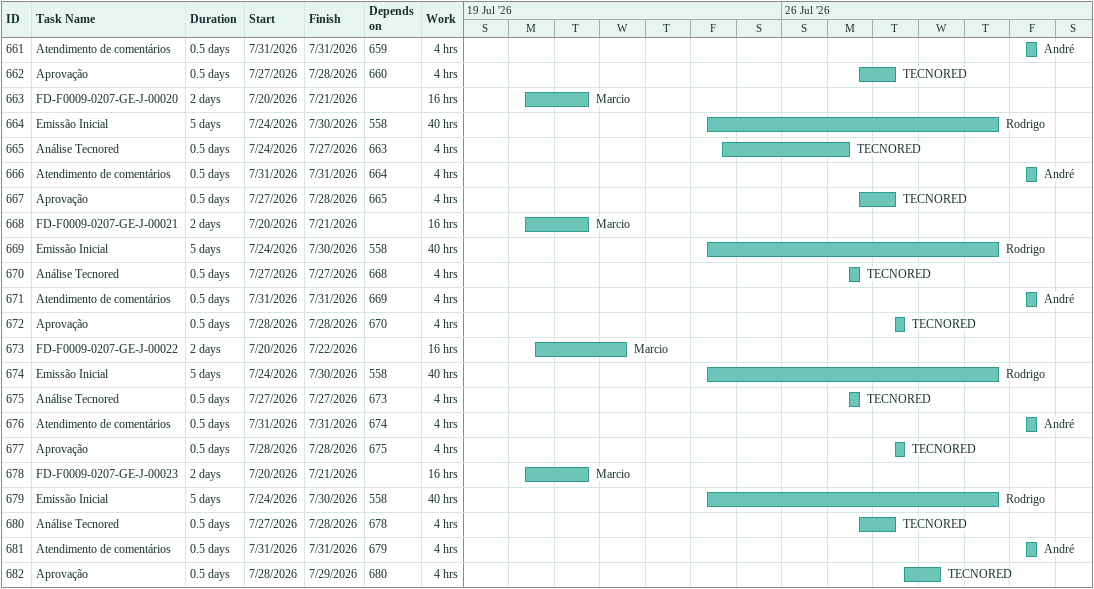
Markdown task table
| ID | Task | Duration | Start | Finish | Predecessors | Resources | Work (h) |
|---|---|---|---|---|---|---|---|
| 661 | Atendimento de comentários | 0.5d | 2026-07-31 | 2026-07-31 | 659 | André | 4 |
| 662 | Aprovação | 0.5d | 2026-07-27 | 2026-07-28 | 660 | TECNORED | 4 |
| 663 | FD-F0009-0207-GE-J-00020 | 2d | 2026-07-20 | 2026-07-21 |  | Marcio | 16 |
| 664 | Emissão Inicial | 5d | 2026-07-24 | 2026-07-30 | 558 | Rodrigo | 40 |
| 665 | Análise Tecnored | 0.5d | 2026-07-24 | 2026-07-27 | 663 | TECNORED | 4 |
| 666 | Atendimento de comentários | 0.5d | 2026-07-31 | 2026-07-31 | 664 | André | 4 |
| 667 | Aprovação | 0.5d | 2026-07-27 | 2026-07-28 | 665 | TECNORED | 4 |
| 668 | FD-F0009-0207-GE-J-00021 | 2d | 2026-07-20 | 2026-07-21 |  | Marcio | 16 |
| 669 | Emissão Inicial | 5d | 2026-07-24 | 2026-07-30 | 558 | Rodrigo | 40 |
| 670 | Análise Tecnored | 0.5d | 2026-07-27 | 2026-07-27 | 668 | TECNORED | 4 |
| 671 | Atendimento de comentários | 0.5d | 2026-07-31 | 2026-07-31 | 669 | André | 4 |
| 672 | Aprovação | 0.5d | 2026-07-28 | 2026-07-28 | 670 | TECNORED | 4 |
| 673 | FD-F0009-0207-GE-J-00022 | 2d | 2026-07-20 | 2026-07-22 |  | Marcio | 16 |
| 674 | Emissão Inicial | 5d | 2026-07-24 | 2026-07-30 | 558 | Rodrigo | 40 |
| 675 | Análise Tecnored | 0.5d | 2026-07-27 | 2026-07-27 | 673 | TECNORED | 4 |
| 676 | Atendimento de comentários | 0.5d | 2026-07-31 | 2026-07-31 | 674 | André | 4 |
| 677 | Aprovação | 0.5d | 2026-07-28 | 2026-07-28 | 675 | TECNORED | 4 |
| 678 | FD-F0009-0207-GE-J-00023 | 2d | 2026-07-20 | 2026-07-21 |  | Marcio | 16 |
| 679 | Emissão Inicial | 5d | 2026-07-24 | 2026-07-30 | 558 | Rodrigo | 40 |
| 680 | Análise Tecnored | 0.5d | 2026-07-27 | 2026-07-28 | 678 | TECNORED | 4 |
| 681 | Atendimento de comentários | 0.5d | 2026-07-31 | 2026-07-31 | 679 | André | 4 |
| 682 | Aprovação | 0.5d | 2026-07-28 | 2026-07-29 | 680 | TECNORED | 4 |
